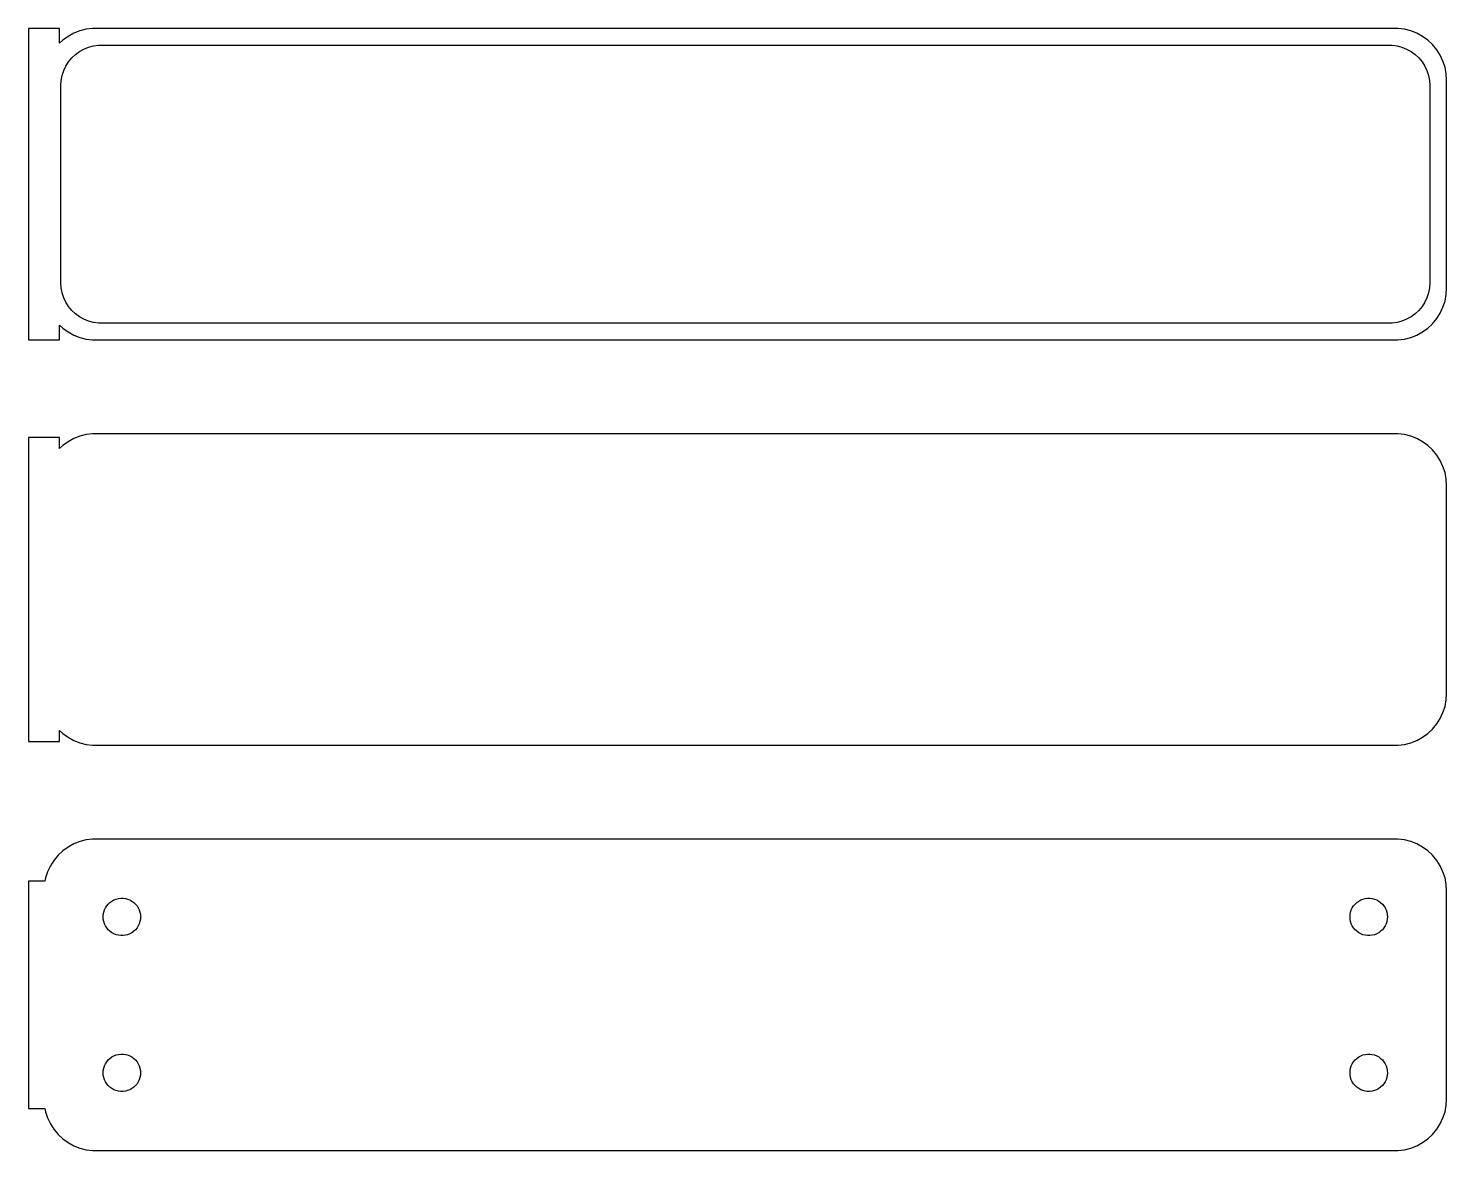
# Model space of a CAD drawing. Header units: metres. Extents: x -69 to 68, y 63 to 171.
import ezdxf

# ---------------------------------------------------------------- set-up
doc = ezdxf.new("R2010")
doc.units = ezdxf.units.M

msp = doc.modelspace()

# ---------------------------------------------------------------- linework, layer by layer
for p, q in [((-66, 170.99), (-69, 170.99)), ((-69, 170.99), (-69, 141.01)), ((-66, 169.559), (-66, 170.99)), ((-64.0451, 170.755), (-64.6289, 170.524)), ((-63.4369, 170.911), (-64.0451, 170.755)), ((-62.8139, 170.99), (-63.4369, 170.911)), ((62.8139, 170.99), (-62.8139, 170.99)), ((63.4369, 170.911), (62.8139, 170.99)), ((64.0451, 170.755), (63.4369, 170.911)), ((64.6289, 170.524), (64.0451, 170.755)), ((-65.6871, 169.853), (-66, 169.559)), ((-65.1791, 170.222), (-65.6871, 169.853)), ((-64.6289, 170.524), (-65.1791, 170.222)), ((-63.1967, 169.183), (-62.7256, 169.304)), ((-62.7256, 169.304), (-62.2432, 169.365)), ((-62.2432, 169.365), (62.2432, 169.365)), ((62.2432, 169.365), (62.7256, 169.304)), ((62.7256, 169.304), (63.1967, 169.183)), ((65.1791, 170.222), (64.6289, 170.524)), ((65.6871, 169.853), (65.1791, 170.222)), ((66.1448, 169.423), (65.6871, 169.853)), ((66.5451, 168.939), (66.1448, 169.423)), ((-65.133, 167.776), (-64.823, 168.151)), ((-64.823, 168.151), (-64.4685, 168.484)), ((-64.4685, 168.484), (-64.0751, 168.77)), ((-64.0751, 168.77), (-63.6489, 169.004)), ((-63.6489, 169.004), (-63.1967, 169.183)), ((63.1967, 169.183), (63.6489, 169.004)), ((63.6489, 169.004), (64.0751, 168.77)), ((64.0751, 168.77), (64.4685, 168.484)), ((64.4685, 168.484), (64.823, 168.151)), ((64.823, 168.151), (65.133, 167.776)), ((66.8815, 168.409), (66.5451, 168.939)), ((67.1489, 167.841), (66.8815, 168.409)), ((-65.751, 166.463), (-65.6007, 166.926)), ((-65.6007, 166.926), (-65.3936, 167.366)), ((-65.3936, 167.366), (-65.133, 167.776)), ((65.133, 167.776), (65.3936, 167.366)), ((65.3936, 167.366), (65.6007, 166.926)), ((65.6007, 166.926), (65.751, 166.463)), ((67.3429, 167.243), (67.1489, 167.841)), ((67.4606, 166.627), (67.3429, 167.243)), ((67.5, 166), (67.4606, 166.627)), ((-65.8726, 165.5), (-65.8421, 165.985)), ((-65.8726, 146.5), (-65.8726, 165.5)), ((-65.8421, 165.985), (-65.751, 166.463)), ((65.751, 166.463), (65.8421, 165.985)), ((65.8421, 165.985), (65.8726, 165.5)), ((65.8726, 165.5), (65.8726, 146.5)), ((67.5, 146), (67.5, 166)), ((-65.8421, 146.015), (-65.8726, 146.5)), ((65.8726, 146.5), (65.8421, 146.015)), ((-65.751, 145.537), (-65.8421, 146.015)), ((-65.6007, 145.074), (-65.751, 145.537)), ((-65.3936, 144.634), (-65.6007, 145.074)), ((65.6007, 145.074), (65.3936, 144.634)), ((65.751, 145.537), (65.6007, 145.074)), ((65.8421, 146.015), (65.751, 145.537)), ((67.1489, 144.159), (67.3429, 144.757)), ((67.3429, 144.757), (67.4606, 145.373)), ((67.4606, 145.373), (67.5, 146)), ((-65.133, 144.224), (-65.3936, 144.634)), ((-64.823, 143.849), (-65.133, 144.224)), ((-64.4685, 143.516), (-64.823, 143.849)), ((-64.0751, 143.23), (-64.4685, 143.516)), ((64.4685, 143.516), (64.0751, 143.23)), ((64.823, 143.849), (64.4685, 143.516)), ((65.133, 144.224), (64.823, 143.849)), ((65.3936, 144.634), (65.133, 144.224)), ((66.5451, 143.061), (66.8815, 143.591)), ((66.8815, 143.591), (67.1489, 144.159)), ((-66, 142.441), (-65.6871, 142.147)), ((-66, 141.01), (-66, 142.441)), ((-65.6871, 142.147), (-65.1791, 141.778)), ((-63.6489, 142.996), (-64.0751, 143.23)), ((-63.1967, 142.817), (-63.6489, 142.996)), ((-62.7256, 142.696), (-63.1967, 142.817)), ((-62.2432, 142.635), (-62.7256, 142.696)), ((62.2432, 142.635), (-62.2432, 142.635)), ((62.7256, 142.696), (62.2432, 142.635)), ((63.1967, 142.817), (62.7256, 142.696)), ((63.6489, 142.996), (63.1967, 142.817)), ((64.0751, 143.23), (63.6489, 142.996)), ((65.1791, 141.778), (65.6871, 142.147)), ((65.6871, 142.147), (66.1448, 142.577)), ((66.1448, 142.577), (66.5451, 143.061)), ((-69, 141.01), (-66, 141.01)), ((-65.1791, 141.778), (-64.6289, 141.476)), ((-64.6289, 141.476), (-64.0451, 141.245)), ((-64.0451, 141.245), (-63.4369, 141.089)), ((-63.4369, 141.089), (-62.8139, 141.01)), ((-62.8139, 141.01), (62.8139, 141.01)), ((62.8139, 141.01), (63.4369, 141.089)), ((63.4369, 141.089), (64.0451, 141.245)), ((64.0451, 141.245), (64.6289, 141.476)), ((64.6289, 141.476), (65.1791, 141.778)), ((-66, 131.615), (-69, 131.615)), ((-69, 131.615), (-69, 102.385)), ((-66, 130.559), (-66, 131.615)), ((-65.1791, 131.222), (-65.6871, 130.853)), ((-64.6289, 131.524), (-65.1791, 131.222)), ((-64.0451, 131.755), (-64.6289, 131.524)), ((-63.4369, 131.911), (-64.0451, 131.755)), ((-62.8139, 131.99), (-63.4369, 131.911)), ((62.8139, 131.99), (-62.8139, 131.99)), ((63.4369, 131.911), (62.8139, 131.99)), ((64.0451, 131.755), (63.4369, 131.911)), ((64.6289, 131.524), (64.0451, 131.755)), ((65.1791, 131.222), (64.6289, 131.524)), ((65.6871, 130.853), (65.1791, 131.222)), ((-65.6871, 130.853), (-66, 130.559)), ((66.1448, 130.423), (65.6871, 130.853)), ((66.5451, 129.939), (66.1448, 130.423)), ((66.8815, 129.409), (66.5451, 129.939)), ((67.1489, 128.841), (66.8815, 129.409)), ((67.3429, 128.243), (67.1489, 128.841)), ((67.4606, 127.627), (67.3429, 128.243)), ((67.5, 127), (67.4606, 127.627)), ((67.5, 107), (67.5, 127)), ((67.4606, 106.373), (67.5, 107)), ((66.8815, 104.591), (67.1489, 105.159)), ((67.1489, 105.159), (67.3429, 105.757)), ((67.3429, 105.757), (67.4606, 106.373)), ((66.1448, 103.577), (66.5451, 104.061)), ((66.5451, 104.061), (66.8815, 104.591)), ((-69, 102.385), (-66, 102.385)), ((-66, 102.385), (-66, 103.441)), ((-66, 103.441), (-65.6871, 103.147)), ((-65.6871, 103.147), (-65.1791, 102.778)), ((-65.1791, 102.778), (-64.6289, 102.476)), ((-64.6289, 102.476), (-64.0451, 102.245)), ((64.0451, 102.245), (64.6289, 102.476)), ((64.6289, 102.476), (65.1791, 102.778)), ((65.1791, 102.778), (65.6871, 103.147)), ((65.6871, 103.147), (66.1448, 103.577)), ((-64.0451, 102.245), (-63.4369, 102.089)), ((-63.4369, 102.089), (-62.8139, 102.01)), ((-62.8139, 102.01), (62.8139, 102.01)), ((62.8139, 102.01), (63.4369, 102.089)), ((63.4369, 102.089), (64.0451, 102.245)), ((-63.4369, 92.9114), (-64.0451, 92.7553)), ((-62.8139, 92.9901), (-63.4369, 92.9114)), ((62.8139, 92.9901), (-62.8139, 92.9901)), ((63.4369, 92.9114), (62.8139, 92.9901)), ((64.0451, 92.7553), (63.4369, 92.9114)), ((-65.6871, 91.8526), (-66.1448, 91.4227)), ((-65.1791, 92.2216), (-65.6871, 91.8526)), ((-64.6289, 92.5241), (-65.1791, 92.2216)), ((-64.0451, 92.7553), (-64.6289, 92.5241)), ((64.6289, 92.5241), (64.0451, 92.7553)), ((65.1791, 92.2216), (64.6289, 92.5241)), ((65.6871, 91.8526), (65.1791, 92.2216)), ((66.1448, 91.4227), (65.6871, 91.8526)), ((-66.8815, 90.4088), (-67.1489, 89.8406)), ((-66.5451, 90.9389), (-66.8815, 90.4088)), ((-66.1448, 91.4227), (-66.5451, 90.9389)), ((66.5451, 90.9389), (66.1448, 91.4227)), ((66.8815, 90.4088), (66.5451, 90.9389)), ((67.1489, 89.8406), (66.8815, 90.4088)), ((-67.4, 88.9442), (-69, 88.9442)), ((-69, 88.9442), (-69, 67.0558)), ((-67.3429, 89.2434), (-67.4, 88.9442)), ((-67.1489, 89.8406), (-67.3429, 89.2434)), ((67.3429, 89.2434), (67.1489, 89.8406)), ((67.4606, 88.6267), (67.3429, 89.2434)), ((67.5, 88), (67.4606, 88.6267)), ((67.5, 68), (67.5, 88)), ((-61.7434, 85.9476), (-61.6736, 86.1626)), ((-61.6736, 86.1626), (-61.5773, 86.3671)), ((-61.5773, 86.3671), (-61.4562, 86.558)), ((-61.4562, 86.558), (-61.3121, 86.7322)), ((-61.3121, 86.7322), (-61.1474, 86.8869)), ((-61.1474, 86.8869), (-60.9645, 87.0198)), ((-60.9645, 87.0198), (-60.7664, 87.1287)), ((-60.7664, 87.1287), (-60.5562, 87.2119)), ((-60.5562, 87.2119), (-60.3373, 87.2681)), ((-60.3373, 87.2681), (-60.113, 87.2964)), ((-60.113, 87.2964), (-59.887, 87.2964)), ((-59.887, 87.2964), (-59.6627, 87.2681)), ((-59.6627, 87.2681), (-59.4438, 87.2119)), ((-59.4438, 87.2119), (-59.2336, 87.1287)), ((-59.2336, 87.1287), (-59.0355, 87.0198)), ((-59.0355, 87.0198), (-58.8526, 86.8869)), ((-58.8526, 86.8869), (-58.6879, 86.7322)), ((-58.6879, 86.7322), (-58.5438, 86.558)), ((-58.5438, 86.558), (-58.4226, 86.3671)), ((-58.4226, 86.3671), (-58.3264, 86.1626)), ((-58.3264, 86.1626), (-58.2565, 85.9476)), ((58.2565, 85.9476), (58.3264, 86.1626)), ((58.3264, 86.1626), (58.4226, 86.3671)), ((58.4226, 86.3671), (58.5438, 86.558)), ((58.5438, 86.558), (58.6879, 86.7322)), ((58.6879, 86.7322), (58.8526, 86.8869)), ((58.8526, 86.8869), (59.0355, 87.0198)), ((59.0355, 87.0198), (59.2336, 87.1287)), ((59.2336, 87.1287), (59.4438, 87.2119)), ((59.4438, 87.2119), (59.6627, 87.2681)), ((59.6627, 87.2681), (59.887, 87.2964)), ((59.887, 87.2964), (60.113, 87.2964)), ((60.113, 87.2964), (60.3373, 87.2681)), ((60.3373, 87.2681), (60.5562, 87.2119)), ((60.5562, 87.2119), (60.7664, 87.1287)), ((60.7664, 87.1287), (60.9645, 87.0198)), ((60.9645, 87.0198), (61.1474, 86.8869)), ((61.1474, 86.8869), (61.3121, 86.7322)), ((61.3121, 86.7322), (61.4562, 86.558)), ((61.4562, 86.558), (61.5773, 86.3671)), ((61.5773, 86.3671), (61.6736, 86.1626)), ((61.6736, 86.1626), (61.7434, 85.9476)), ((-61.8, 85.5), (-61.7858, 85.7256)), ((-61.7858, 85.2744), (-61.8, 85.5)), ((-61.7858, 85.7256), (-61.7434, 85.9476)), ((-61.7434, 85.0524), (-61.7858, 85.2744)), ((-61.6736, 84.8374), (-61.7434, 85.0524)), ((-61.5773, 84.6328), (-61.6736, 84.8374)), ((-61.4562, 84.442), (-61.5773, 84.6328)), ((-58.4226, 84.6328), (-58.5438, 84.442)), ((-58.3264, 84.8374), (-58.4226, 84.6328)), ((-58.2565, 85.0524), (-58.3264, 84.8374)), ((-58.2565, 85.9476), (-58.2142, 85.7256)), ((-58.2142, 85.2744), (-58.2565, 85.0524)), ((-58.2142, 85.7256), (-58.2, 85.5)), ((-58.2, 85.5), (-58.2142, 85.2744)), ((58.2, 85.5), (58.2142, 85.7256)), ((58.2142, 85.2744), (58.2, 85.5)), ((58.2142, 85.7256), (58.2565, 85.9476)), ((58.2565, 85.0524), (58.2142, 85.2744)), ((58.3264, 84.8374), (58.2565, 85.0524)), ((58.4226, 84.6328), (58.3264, 84.8374)), ((58.5438, 84.442), (58.4226, 84.6328)), ((61.5773, 84.6328), (61.4562, 84.442)), ((61.6736, 84.8374), (61.5773, 84.6328)), ((61.7434, 85.0524), (61.6736, 84.8374)), ((61.7434, 85.9476), (61.7858, 85.7256)), ((61.7858, 85.2744), (61.7434, 85.0524)), ((61.7858, 85.7256), (61.8, 85.5)), ((61.8, 85.5), (61.7858, 85.2744)), ((-61.3121, 84.2678), (-61.4562, 84.442)), ((-61.1474, 84.1131), (-61.3121, 84.2678)), ((-60.9645, 83.9802), (-61.1474, 84.1131)), ((-60.7664, 83.8713), (-60.9645, 83.9802)), ((-60.5562, 83.7881), (-60.7664, 83.8713)), ((-60.3373, 83.7319), (-60.5562, 83.7881)), ((-60.113, 83.7036), (-60.3373, 83.7319)), ((-59.887, 83.7036), (-60.113, 83.7036)), ((-59.6627, 83.7319), (-59.887, 83.7036)), ((-59.4438, 83.7881), (-59.6627, 83.7319)), ((-59.2336, 83.8713), (-59.4438, 83.7881)), ((-59.0355, 83.9802), (-59.2336, 83.8713)), ((-58.8526, 84.1131), (-59.0355, 83.9802)), ((-58.6879, 84.2678), (-58.8526, 84.1131)), ((-58.5438, 84.442), (-58.6879, 84.2678)), ((58.6879, 84.2678), (58.5438, 84.442)), ((58.8526, 84.1131), (58.6879, 84.2678)), ((59.0355, 83.9802), (58.8526, 84.1131)), ((59.2336, 83.8713), (59.0355, 83.9802)), ((59.4438, 83.7881), (59.2336, 83.8713)), ((59.6627, 83.7319), (59.4438, 83.7881)), ((59.887, 83.7036), (59.6627, 83.7319)), ((60.113, 83.7036), (59.887, 83.7036)), ((60.3373, 83.7319), (60.113, 83.7036)), ((60.5562, 83.7881), (60.3373, 83.7319)), ((60.7664, 83.8713), (60.5562, 83.7881)), ((60.9645, 83.9802), (60.7664, 83.8713)), ((61.1474, 84.1131), (60.9645, 83.9802)), ((61.3121, 84.2678), (61.1474, 84.1131)), ((61.4562, 84.442), (61.3121, 84.2678)), ((-61.7434, 70.9476), (-61.6736, 71.1626)), ((-61.6736, 71.1626), (-61.5773, 71.3672)), ((-61.5773, 71.3672), (-61.4562, 71.558)), ((-61.4562, 71.558), (-61.3121, 71.7322)), ((-61.3121, 71.7322), (-61.1474, 71.8869)), ((-61.1474, 71.8869), (-60.9645, 72.0198)), ((-60.9645, 72.0198), (-60.7664, 72.1287)), ((-60.7664, 72.1287), (-60.5562, 72.2119)), ((-60.5562, 72.2119), (-60.3373, 72.2681)), ((-60.3373, 72.2681), (-60.113, 72.2964)), ((-60.113, 72.2964), (-59.887, 72.2964)), ((-59.887, 72.2964), (-59.6627, 72.2681)), ((-59.6627, 72.2681), (-59.4438, 72.2119)), ((-59.4438, 72.2119), (-59.2336, 72.1287)), ((-59.2336, 72.1287), (-59.0355, 72.0198)), ((-59.0355, 72.0198), (-58.8526, 71.8869)), ((-58.8526, 71.8869), (-58.6879, 71.7322)), ((-58.6879, 71.7322), (-58.5438, 71.558)), ((-58.5438, 71.558), (-58.4226, 71.3672)), ((-58.4226, 71.3672), (-58.3264, 71.1626)), ((-58.3264, 71.1626), (-58.2565, 70.9476)), ((58.2565, 70.9476), (58.3264, 71.1626)), ((58.3264, 71.1626), (58.4226, 71.3672)), ((58.4226, 71.3672), (58.5438, 71.558)), ((58.5438, 71.558), (58.6879, 71.7322)), ((58.6879, 71.7322), (58.8526, 71.8869)), ((58.8526, 71.8869), (59.0355, 72.0198)), ((59.0355, 72.0198), (59.2336, 72.1287)), ((59.2336, 72.1287), (59.4438, 72.2119)), ((59.4438, 72.2119), (59.6627, 72.2681)), ((59.6627, 72.2681), (59.887, 72.2964)), ((59.887, 72.2964), (60.113, 72.2964)), ((60.113, 72.2964), (60.3373, 72.2681)), ((60.3373, 72.2681), (60.5562, 72.2119)), ((60.5562, 72.2119), (60.7664, 72.1287)), ((60.7664, 72.1287), (60.9645, 72.0198)), ((60.9645, 72.0198), (61.1474, 71.8869)), ((61.1474, 71.8869), (61.3121, 71.7322)), ((61.3121, 71.7322), (61.4562, 71.558)), ((61.4562, 71.558), (61.5773, 71.3672)), ((61.5773, 71.3672), (61.6736, 71.1626)), ((61.6736, 71.1626), (61.7434, 70.9476)), ((-61.8, 70.5), (-61.7858, 70.7256)), ((-61.7858, 70.2744), (-61.8, 70.5)), ((-61.7858, 70.7256), (-61.7434, 70.9476)), ((-61.7434, 70.0524), (-61.7858, 70.2744)), ((-61.6736, 69.8374), (-61.7434, 70.0524)), ((-61.5773, 69.6329), (-61.6736, 69.8374)), ((-61.4562, 69.442), (-61.5773, 69.6329)), ((-58.4226, 69.6329), (-58.5438, 69.442)), ((-58.3264, 69.8374), (-58.4226, 69.6329)), ((-58.2565, 70.0524), (-58.3264, 69.8374)), ((-58.2565, 70.9476), (-58.2142, 70.7256)), ((-58.2142, 70.2744), (-58.2565, 70.0524)), ((-58.2142, 70.7256), (-58.2, 70.5)), ((-58.2, 70.5), (-58.2142, 70.2744)), ((58.2, 70.5), (58.2142, 70.7256)), ((58.2142, 70.2744), (58.2, 70.5)), ((58.2142, 70.7256), (58.2565, 70.9476)), ((58.2565, 70.0524), (58.2142, 70.2744)), ((58.3264, 69.8374), (58.2565, 70.0524)), ((58.4226, 69.6329), (58.3264, 69.8374)), ((58.5438, 69.442), (58.4226, 69.6329)), ((61.5773, 69.6329), (61.4562, 69.442)), ((61.6736, 69.8374), (61.5773, 69.6329)), ((61.7434, 70.0524), (61.6736, 69.8374)), ((61.7434, 70.9476), (61.7858, 70.7256)), ((61.7858, 70.2744), (61.7434, 70.0524)), ((61.7858, 70.7256), (61.8, 70.5)), ((61.8, 70.5), (61.7858, 70.2744)), ((-61.3121, 69.2678), (-61.4562, 69.442)), ((-61.1474, 69.1131), (-61.3121, 69.2678)), ((-60.9645, 68.9802), (-61.1474, 69.1131)), ((-60.7664, 68.8713), (-60.9645, 68.9802)), ((-60.5562, 68.7881), (-60.7664, 68.8713)), ((-60.3373, 68.7319), (-60.5562, 68.7881)), ((-60.113, 68.7036), (-60.3373, 68.7319)), ((-59.887, 68.7036), (-60.113, 68.7036)), ((-59.6627, 68.7319), (-59.887, 68.7036)), ((-59.4438, 68.7881), (-59.6627, 68.7319)), ((-59.2336, 68.8713), (-59.4438, 68.7881)), ((-59.0355, 68.9802), (-59.2336, 68.8713)), ((-58.8526, 69.1131), (-59.0355, 68.9802)), ((-58.6879, 69.2678), (-58.8526, 69.1131)), ((-58.5438, 69.442), (-58.6879, 69.2678)), ((58.6879, 69.2678), (58.5438, 69.442)), ((58.8526, 69.1131), (58.6879, 69.2678)), ((59.0355, 68.9802), (58.8526, 69.1131)), ((59.2336, 68.8713), (59.0355, 68.9802)), ((59.4438, 68.7881), (59.2336, 68.8713)), ((59.6627, 68.7319), (59.4438, 68.7881)), ((59.887, 68.7036), (59.6627, 68.7319)), ((60.113, 68.7036), (59.887, 68.7036)), ((60.3373, 68.7319), (60.113, 68.7036)), ((60.5562, 68.7881), (60.3373, 68.7319)), ((60.7664, 68.8713), (60.5562, 68.7881)), ((60.9645, 68.9802), (60.7664, 68.8713)), ((61.1474, 69.1131), (60.9645, 68.9802)), ((61.3121, 69.2678), (61.1474, 69.1131)), ((61.4562, 69.442), (61.3121, 69.2678)), ((-69, 67.0558), (-67.4, 67.0558)), ((-67.4, 67.0558), (-67.3429, 66.7566)), ((67.3429, 66.7566), (67.4606, 67.3733)), ((67.4606, 67.3733), (67.5, 68)), ((-67.3429, 66.7566), (-67.1489, 66.1594)), ((-67.1489, 66.1594), (-66.8815, 65.5912)), ((-66.8815, 65.5912), (-66.5451, 65.0611)), ((66.5451, 65.0611), (66.8815, 65.5912)), ((66.8815, 65.5912), (67.1489, 66.1594)), ((67.1489, 66.1594), (67.3429, 66.7566)), ((-66.5451, 65.0611), (-66.1448, 64.5773)), ((-66.1448, 64.5773), (-65.6871, 64.1474)), ((65.6871, 64.1474), (66.1448, 64.5773)), ((66.1448, 64.5773), (66.5451, 65.0611)), ((-65.6871, 64.1474), (-65.1791, 63.7784)), ((-65.1791, 63.7784), (-64.6289, 63.4759)), ((-64.6289, 63.4759), (-64.0451, 63.2447)), ((-64.0451, 63.2447), (-63.4369, 63.0886)), ((-63.4369, 63.0886), (-62.8139, 63.0099)), ((-62.8139, 63.0099), (62.8139, 63.0099)), ((62.8139, 63.0099), (63.4369, 63.0886)), ((63.4369, 63.0886), (64.0451, 63.2447)), ((64.0451, 63.2447), (64.6289, 63.4759)), ((64.6289, 63.4759), (65.1791, 63.7784)), ((65.1791, 63.7784), (65.6871, 64.1474))]:
    msp.add_line(p, q)

doc.saveas('drawing.dxf')
